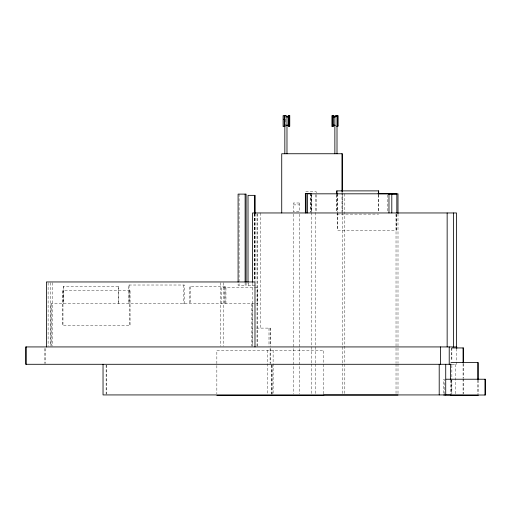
<?xml version="1.0" encoding="UTF-8"?>
<svg xmlns="http://www.w3.org/2000/svg" width="511" height="511" viewBox="0 0 511 511"><rect width="100%" height="100%" fill="white"/><g stroke="black" fill="none" stroke-linecap="round" stroke-linejoin="round"><path stroke-width="0.38" stroke-dasharray="2.56 1.92" d="M285.528 126.556L285.604 117.191M305.795 191.657L316.181 191.657L316.181 212.167M293.333 204.885L299.35 204.885M336.768 214.115L378.683 214.115M255.161 285.323L248.014 285.323L248.014 282.934M256.484 328.107L270.185 328.107L270.185 346.145M450.472 362.58L451.136 362.58M451.967 364.286L456.751 364.286L456.751 348.508M478.347 380.139L478.347 394.498M477.676 380.139L477.676 394.498M463.56 363.736L463.56 377.948M463.56 378.74L463.56 393.738M463.062 363.736L463.062 377.948M463.062 378.74L463.062 393.738M455.614 364.286L455.614 394.147M451.865 347.946L451.865 361.366M451.865 365.314L451.865 377.948M451.865 378.74L451.865 393.738M451.36 347.946L451.36 361.366M451.36 380.318L451.36 393.738M451.136 380.139L451.136 394.498M450.472 380.139L450.472 394.498M444.174 394.224L444.174 379.226L443.695 379.226L443.695 394.224M397.999 213.694L397.999 363.232M397.999 364.024L397.999 394.249M396.223 214.371L396.223 230.225L337.611 230.225L337.611 212.78M396.134 214.371L396.134 230.225M396.031 213.694L396.031 363.232M396.031 364.024L396.031 394.249M387.408 194.883L387.408 212.174M378.683 194.761L378.683 211.797M378.542 194.761L378.542 211.797M344.816 193.81L344.816 363.232M344.816 364.024L344.816 394.249M342.53 194.602L342.53 363.232M342.53 364.024L342.53 394.249M342.376 192.43L342.376 212.167M341.968 192.43L341.968 212.167M337.701 193.752L337.701 211.988M337.701 212.78L337.701 230.225M337.611 193.752L337.611 211.988M336.902 194.761L336.902 211.797M336.768 194.761L336.768 211.797M323.802 393.783L323.802 350.246L216.849 350.246L216.849 393.783M315.421 194.602L315.421 363.232M315.421 364.024L315.421 394.249M311.793 194.602L311.793 363.232M311.793 364.024L311.793 394.249M311.34 193.235L311.34 212.167M311.231 195.036L311.231 212.18M310.637 193.235L310.637 212.167M310.471 193.477L310.471 212.18M299.35 214.173L299.35 394.007M293.333 214.173L293.333 394.007M285.585 119.216L285.585 119.561M285.572 125.169L285.572 125.553M273.123 350.246L273.123 393.783M272.548 365.071L272.548 394.147M271.795 365.071L271.782 394.147M271.673 365.071L271.673 394.147M270.466 348.508L270.466 363.5M270.115 328.107L270.115 346.145M270.083 348.508L270.083 363.5M268.978 328.107L268.978 346.145M267.521 350.246L267.521 393.783M260.323 212.959L260.323 328.107M257.276 213.758L257.276 346.132M257.027 213.758L257.027 346.132M255.161 213.662L255.161 281.337M254.823 213.758L254.823 280.743M254.51 213.662L254.51 281.337M254.491 213.758L254.491 280.743M252.549 283.132L252.549 346.132M252.306 303.809L252.306 346.145M251.572 303.809L251.572 346.145M248.665 282.934L248.665 285.323M246.104 282.941L246.104 285.323L238.094 285.323L238.094 282.941M245.12 282.941L245.12 285.323M239.078 194.11L239.078 285.323M225.939 303.809L225.939 286.562L189.785 286.562L189.785 303.809M225.051 286.562L225.051 303.809M224.233 287.584L224.233 303.809M223.684 282.749L223.684 346.139M221.372 303.809L221.372 287.584L257.487 287.584L257.487 303.809L50.908 303.809L50.908 346.145M220.305 282.749L220.305 346.139M190.673 286.562L190.673 303.809M184.388 303.809L184.388 285.017L128.427 285.017L128.427 303.809M183.717 285.017L183.717 303.809M129.82 290.765L129.82 325.654M129.098 285.017L129.098 303.809M118.795 303.809L118.795 286.339L63.402 286.339L63.402 303.809M118.45 286.339L118.45 303.809M106.231 365.071L106.231 394.147M106.122 365.071L106.122 394.147M63.747 286.339L63.747 303.809M62.987 290.765L62.987 325.654M52.742 282.749L52.742 346.139M51.637 303.809L51.637 346.145M50.634 282.749L50.634 346.139M48.111 282.749L48.111 346.139M45.466 348.508L45.466 363.5M44.84 348.508L44.84 363.5M299.35 202.995L293.333 202.995L293.333 211.784L299.35 211.784L299.35 202.995M130.062 290.765L62.738 290.765L62.738 325.654L130.062 325.654L130.062 290.765"/><path stroke-width="0.77" d="M285.604 115.633L284.455 115.633L284.455 126.556L284.876 126.556M336.538 115.633L338.058 115.633L338.058 126.23L336.538 126.23M284.838 115.959L286.978 115.876L286.978 153.747M337.005 115.959L334.865 115.959L334.865 153.747M334.865 116.042L337.005 116.042L337.005 153.747M284.218 116.629L284.218 117.013M286.626 116.629L289.322 116.629M333.07 116.629L335.337 116.629M286.626 117.013L289.322 117.013M333.07 117.013L335.337 117.013M284.218 125.169L284.218 125.553M286.665 125.169L289.296 125.169M333.07 125.169L335.05 125.169M337.407 125.169L337.765 125.169M286.665 125.553L289.296 125.553M333.07 125.553L335.05 125.553M337.407 125.553L337.765 125.553M311.231 193.477L305.354 193.477L305.354 212.959M378.031 193.752L396.223 193.752M388.845 194.097L396.836 194.097L396.836 212.959M452.139 347.946L463.56 347.946L463.56 362.944M451.245 362.58L478.347 362.58L478.347 379.341M451.481 364.286L25.55 364.286L25.55 346.931L456.751 346.931L456.751 348.508M446.071 379.226L485.45 379.226L485.45 395.016L443.695 395.016M451.053 394.933L103.037 394.933L103.037 364.286M323.399 395.048L397.999 395.048M450.472 395.297L478.347 395.297M216.849 395.367L323.802 395.367M451.36 395.322L463.56 395.322M484.965 379.226L484.965 395.016M477.676 362.58L477.676 379.341M463.062 347.946L463.062 362.944M456.521 346.931L456.521 212.959L252.549 212.959L252.549 282.334M453.544 212.959L453.544 346.931M450.472 364.177L450.472 379.341M449.22 346.931L449.22 364.286M447.151 212.959L447.151 346.931M445.726 364.286L445.726 394.933M440.52 346.931L440.52 364.286M439.205 364.286L439.205 394.933M397.999 213.694L397.999 193.81L307.603 193.835L307.603 212.959M391.803 194.097L391.803 212.959M388.973 193.835L388.973 212.959M378.683 193.988L378.683 190.89L336.768 190.89L336.768 193.988M378.542 190.89L378.542 193.988M342.376 191.644L342.376 153.747L281.727 153.747L281.727 212.959M341.968 153.747L341.968 191.644M337.688 115.633L337.688 126.23M337.26 116.629L337.26 117.013M336.902 190.89L336.902 193.988M332.393 115.633L332.393 126.556M306.115 193.477L306.115 212.959M289.603 115.633L289.603 126.23M288.907 119.216L288.907 119.561M288.983 125.169L288.983 125.553M288.856 116.629L288.875 117.013M288.6 115.633L288.6 126.23M284.838 115.876L284.838 153.747M255.161 213.662L255.161 195.349L248.014 195.349L248.014 282.136M254.983 346.931L254.983 281.957L46.386 281.957L46.386 346.931M254.51 195.349L254.51 213.662M246.104 282.149L246.104 194.11L238.094 194.11L238.094 282.149M245.12 194.11L245.12 282.149M26.278 346.931L26.278 364.286M284.25 115.633L283.107 115.633L283.107 126.556L284.25 126.556L284.25 115.633M289.75 115.633L288.46 115.633L288.46 126.23L289.75 126.23L289.75 115.633M333.542 115.633L331.92 115.633L331.92 126.556L333.542 126.556L333.542 115.633M283.848 119.216L283.592 119.561L283.848 119.216"/></g></svg>
